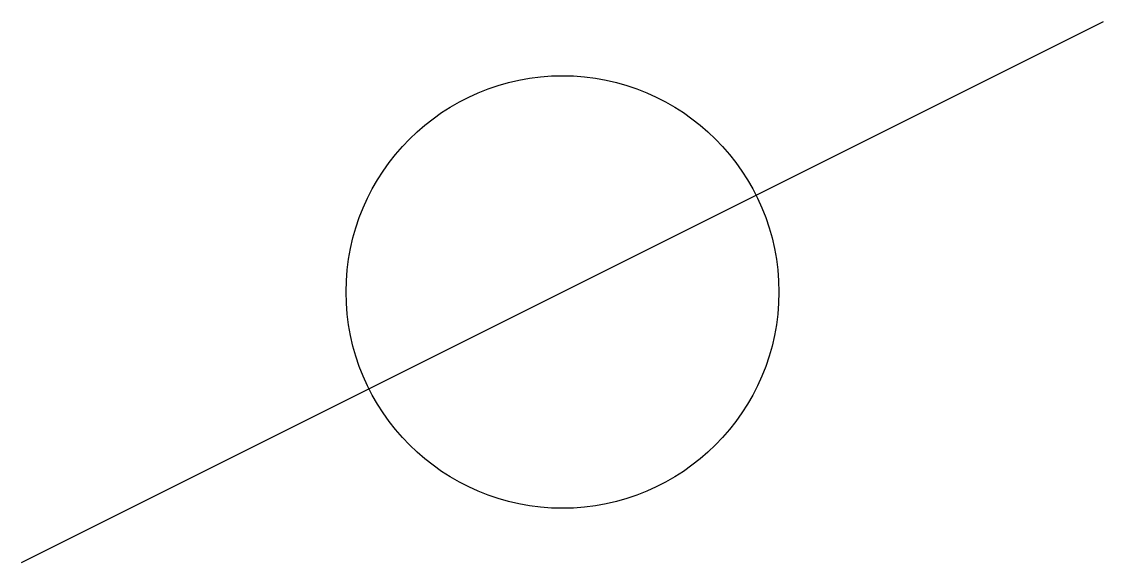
# Model space of a CAD drawing. Extents: x 0 to 200, y 0 to 100.
import ezdxf

# ---------------------------------------------------------------- set-up
doc = ezdxf.new("R2010")
doc.units = 0

msp = doc.modelspace()

# ---------------------------------------------------------------- linework, layer by layer
msp.add_line((0, 0), (200, 100))
msp.add_circle((100, 50), 40)

doc.saveas('drawing.dxf')
